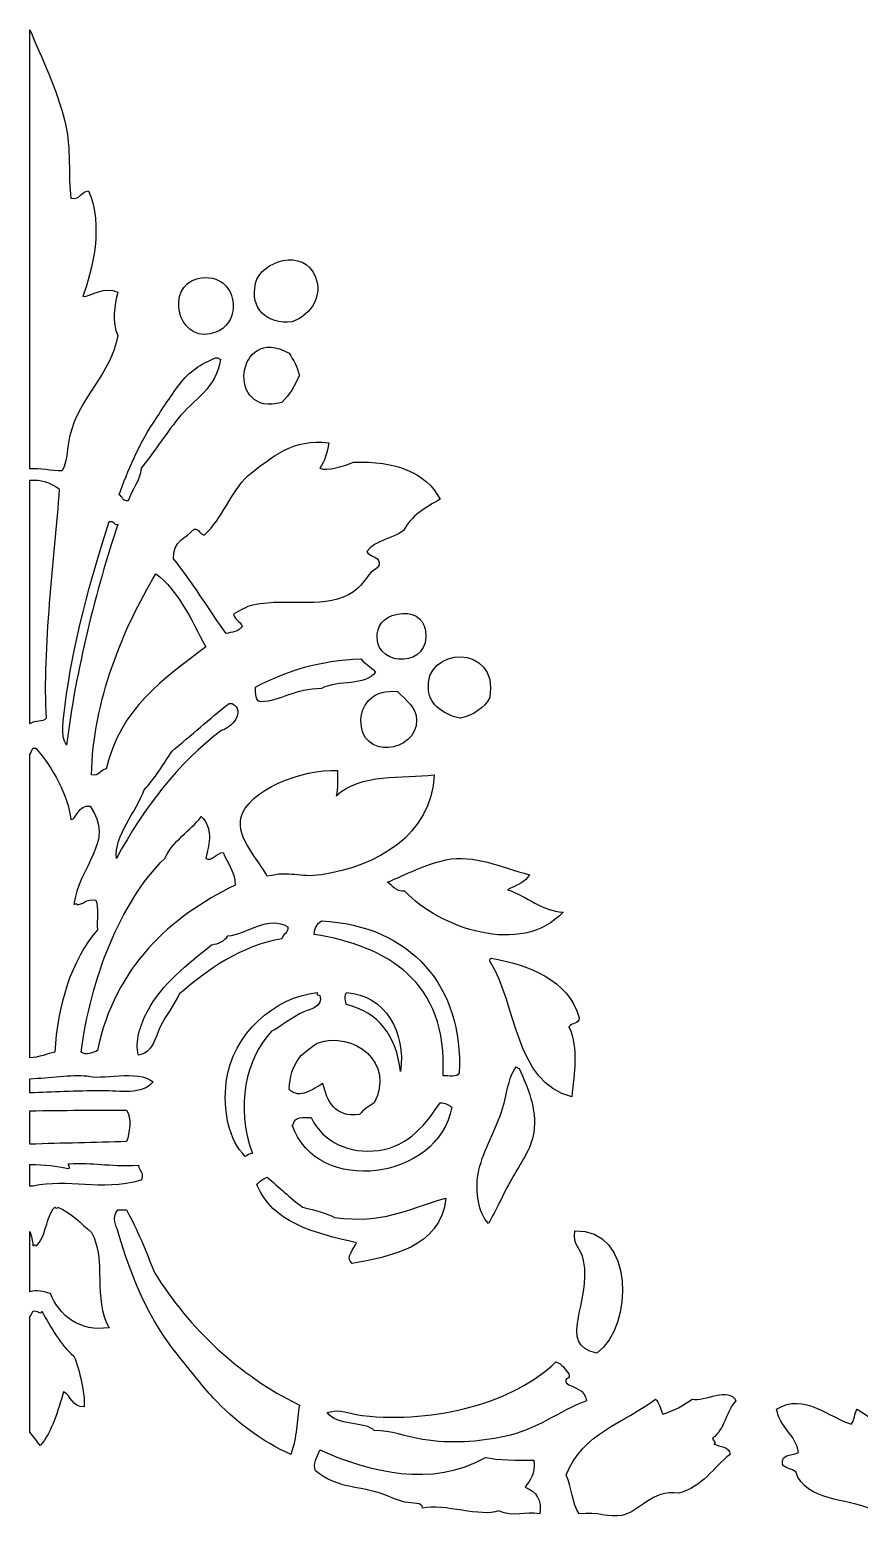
# Model space of a CAD drawing. Header units: centimetres. Extents: x -11.5 to 11.5, y -11.2 to 11.2.
# Drawn here: x -11.43 to -8.13, y -1.74 to 4.23 of the extents above; entities that cross this region are included whole.
import ezdxf

# ---------------------------------------------------------------- set-up
doc = ezdxf.new("R2010")
doc.units = ezdxf.units.CM
doc.header["$MEASUREMENT"] = 0
doc.layers.add('Layer 1', color=7, linetype='Continuous')

msp = doc.modelspace()

# ---------------------------------------------------------------- linework, layer by layer
at = {"layer": 'Layer 1'}
for points, knots in [([(-11.27244, 2.61111), (-11.23045, 2.77817), (-11.10927, 2.85455), (-11.07996, 3.01478), (-11.07996, 3.01478), (-11.10417, 3.065), (-11.09306, 3.13757), (-11.07996, 3.18692), (-11.07996, 3.18692), (-11.13505, 3.21232), (-11.18357, 3.17184), (-11.21995, 3.16914), (-11.21995, 3.16914), (-11.18063, 3.27656), (-11.13608, 3.45211), (-11.19667, 3.59062), (-11.19667, 3.59062), (-11.22802, 3.58887), (-11.2281, 3.55538), (-11.26668, 3.56093), (-11.26668, 3.56093), (-11.27912, 3.6479), (-11.2643, 3.75498), (-11.29004, 3.86369), (-11.29004, 3.86369), (-11.32063, 3.99302), (-11.38672, 4.12706), (-11.43003, 4.23173), (-11.43003, 4.23173), (-11.43003, 4.23173), (-11.43003, 2.48363), (-11.43003, 2.48363), (-11.43003, 2.48363), (-11.38717, 2.48493), (-11.3464, 2.47572), (-11.30173, 2.47461), (-11.30173, 2.47461), (-11.27644, 2.52501), (-11.28345, 2.56735), (-11.27244, 2.61111)], [0, 0, 0, 0, 0.0909091, 0.0909091, 0.0909091, 0.0909091, 0.1818182, 0.1818182, 0.1818182, 0.1818182, 0.2727273, 0.2727273, 0.2727273, 0.2727273, 0.3636364, 0.3636364, 0.3636364, 0.3636364, 0.4545455, 0.4545455, 0.4545455, 0.4545455, 0.5454545, 0.5454545, 0.5454545, 0.5454545, 0.6363636, 0.6363636, 0.6363636, 0.6363636, 0.7272727, 0.7272727, 0.7272727, 0.7272727, 0.8181818, 0.8181818, 0.8181818, 0.8181818, 1, 1, 1, 1]), ([(-10.29229, 3.24632), (-10.3374, 3.36776), (-10.51195, 3.31019), (-10.53153, 3.22256), (-10.53153, 3.22256), (-10.55452, 3.11884), (-10.48642, 3.05936), (-10.38564, 3.06823), (-10.38564, 3.06823), (-10.3015, 3.10178), (-10.26581, 3.1752), (-10.29229, 3.24632)], [0, 0, 0, 0, 0.25, 0.25, 0.25, 0.25, 0.5, 0.5, 0.5, 0.5, 1, 1, 1, 1]), ([(-10.71232, 3.02071), (-10.60262, 3.04122), (-10.59969, 3.17435), (-10.6598, 3.22253), (-10.6598, 3.22253), (-10.68041, 3.23907), (-10.71899, 3.25277), (-10.76484, 3.24034), (-10.76484, 3.24034), (-10.88784, 3.20703), (-10.8449, 2.99594), (-10.71232, 3.02071)], [0, 0, 0, 0, 0.25, 0.25, 0.25, 0.25, 0.5, 0.5, 0.5, 0.5, 1, 1, 1, 1]), ([(-10.42649, 2.74766), (-10.39601, 2.77605), (-10.37617, 2.81516), (-10.3564, 2.8545), (-10.3564, 2.8545), (-10.36428, 2.89003), (-10.38072, 2.91689), (-10.39725, 2.94356), (-10.39725, 2.94356), (-10.61156, 3.06529), (-10.65117, 2.68326), (-10.42649, 2.74766)], [0, 0, 0, 0, 0.25, 0.25, 0.25, 0.25, 0.5, 0.5, 0.5, 0.5, 1, 1, 1, 1]), ([(-11.07406, 2.37962), (-11.06078, 2.37346), (-11.06199, 2.35231), (-11.03911, 2.35589), (-11.03911, 2.35589), (-11.02257, 2.40042), (-10.99408, 2.43275), (-10.98662, 2.48646), (-10.98662, 2.48646), (-10.93656, 2.54829), (-10.89365, 2.61642), (-10.84073, 2.68233), (-10.84073, 2.68233), (-10.77932, 2.75887), (-10.68431, 2.807), (-10.6715, 2.91982), (-10.6715, 2.91982), (-10.67899, 2.92014), (-10.67957, 2.92741), (-10.68899, 2.92575), (-10.68899, 2.92575), (-10.75109, 2.90112), (-10.79353, 2.87318), (-10.83485, 2.81891), (-10.83485, 2.81891), (-10.87112, 2.77136), (-10.91007, 2.71056), (-10.93989, 2.66455), (-10.93989, 2.66455), (-10.99915, 2.57317), (-11.04053, 2.4785), (-11.07406, 2.37962)], [0, 0, 0, 0, 0.1111111, 0.1111111, 0.1111111, 0.1111111, 0.2222222, 0.2222222, 0.2222222, 0.2222222, 0.3333333, 0.3333333, 0.3333333, 0.3333333, 0.4444444, 0.4444444, 0.4444444, 0.4444444, 0.5555556, 0.5555556, 0.5555556, 0.5555556, 0.6666667, 0.6666667, 0.6666667, 0.6666667, 0.7777778, 0.7777778, 0.7777778, 0.7777778, 1, 1, 1, 1]), ([(-10.58402, 1.85723), (-10.59336, 1.87543), (-10.61498, 1.88112), (-10.61897, 1.9047), (-10.61897, 1.9047), (-10.59381, 1.91653), (-10.56912, 1.93531), (-10.54309, 1.94031), (-10.54309, 1.94031), (-10.38669, 1.97042), (-10.2503, 1.91949), (-10.14053, 1.99376), (-10.14053, 1.99376), (-10.11574, 2.01051), (-10.09457, 2.04273), (-10.07055, 2.07094), (-10.07055, 2.07094), (-10.05944, 2.08393), (-10.02954, 2.08922), (-10.04139, 2.11841), (-10.04139, 2.11841), (-10.05203, 2.13532), (-10.07983, 2.13471), (-10.08801, 2.15405), (-10.08801, 2.15405), (-10.05592, 2.19853), (-9.98562, 2.20419), (-9.94215, 2.23716), (-9.94215, 2.23716), (-9.91098, 2.29651), (-9.8541, 2.32966), (-9.79629, 2.36181), (-9.79629, 2.36181), (-9.8523, 2.471), (-9.97388, 2.51358), (-10.14054, 2.51021), (-10.14054, 2.51021), (-10.17311, 2.49587), (-10.25082, 2.47076), (-10.27474, 2.48648), (-10.27474, 2.48648), (-10.25622, 2.5131), (-10.24495, 2.54715), (-10.23979, 2.58739), (-10.23979, 2.58739), (-10.38092, 2.60504), (-10.46744, 2.52939), (-10.5607, 2.45682), (-10.5607, 2.45682), (-10.63182, 2.3907), (-10.66259, 2.28349), (-10.73572, 2.21936), (-10.73572, 2.21936), (-10.75395, 2.22259), (-10.75414, 2.24418), (-10.77655, 2.24309), (-10.77655, 2.24309), (-10.80629, 2.20607), (-10.86355, 2.197), (-10.85823, 2.12437), (-10.85823, 2.12437), (-10.78169, 2.03206), (-10.71988, 1.92482), (-10.64818, 1.82756), (-10.64818, 1.82756), (-10.62725, 1.83188), (-10.59839, 1.8326), (-10.58402, 1.85723)], [0, 0, 0, 0, 0.0555556, 0.0555556, 0.0555556, 0.0555556, 0.1111111, 0.1111111, 0.1111111, 0.1111111, 0.1666667, 0.1666667, 0.1666667, 0.1666667, 0.2222222, 0.2222222, 0.2222222, 0.2222222, 0.2777778, 0.2777778, 0.2777778, 0.2777778, 0.3333333, 0.3333333, 0.3333333, 0.3333333, 0.3888889, 0.3888889, 0.3888889, 0.3888889, 0.4444444, 0.4444444, 0.4444444, 0.4444444, 0.5, 0.5, 0.5, 0.5, 0.5555556, 0.5555556, 0.5555556, 0.5555556, 0.6111111, 0.6111111, 0.6111111, 0.6111111, 0.6666667, 0.6666667, 0.6666667, 0.6666667, 0.7222222, 0.7222222, 0.7222222, 0.7222222, 0.7777778, 0.7777778, 0.7777778, 0.7777778, 0.8333333, 0.8333333, 0.8333333, 0.8333333, 0.8888889, 0.8888889, 0.8888889, 0.8888889, 1, 1, 1, 1]), ([(-11.31327, 2.40336), (-11.34648, 2.42807), (-11.3891, 2.44135), (-11.43, 2.43821), (-11.43, 2.43821), (-11.43, 2.43821), (-11.43, 1.46782), (-11.43, 1.46782), (-11.43, 1.46782), (-11.40926, 1.48428), (-11.37952, 1.47121), (-11.36579, 1.48917), (-11.36579, 1.48917), (-11.38155, 1.76709), (-11.33361, 2.12967), (-11.31327, 2.40336)], [0, 0, 0, 0, 0.2, 0.2, 0.2, 0.2, 0.4, 0.4, 0.4, 0.4, 0.6, 0.6, 0.6, 0.6, 1, 1, 1, 1]), ([(-11.11501, 2.27276), (-11.18528, 2.05453), (-11.26135, 1.7769), (-11.29003, 1.54262), (-11.29003, 1.54262), (-11.29667, 1.48838), (-11.31083, 1.41924), (-11.28413, 1.38231), (-11.28413, 1.38231), (-11.24928, 1.6747), (-11.16496, 2.00892), (-11.07995, 2.26089), (-11.07995, 2.26089), (-11.09827, 2.25802), (-11.09316, 2.27911), (-11.11501, 2.27276)], [0, 0, 0, 0, 0.2, 0.2, 0.2, 0.2, 0.4, 0.4, 0.4, 0.4, 0.6, 0.6, 0.6, 0.6, 1, 1, 1, 1]), ([(-10.72991, 1.77412), (-10.78814, 1.88405), (-10.84045, 2.00055), (-10.92822, 2.06498), (-10.92822, 2.06498), (-11.05996, 1.84712), (-11.1796, 1.555), (-11.18502, 1.26361), (-11.18502, 1.26361), (-11.15168, 1.25742), (-11.15084, 1.28425), (-11.1266, 1.28734), (-11.1266, 1.28734), (-11.07149, 1.52809), (-10.89599, 1.64633), (-10.72991, 1.77412)], [0, 0, 0, 0, 0.2, 0.2, 0.2, 0.2, 0.4, 0.4, 0.4, 0.4, 0.6, 0.6, 0.6, 0.6, 1, 1, 1, 1]), ([(-9.8547, 1.83942), (-9.86288, 1.89157), (-9.90854, 1.91626), (-9.96551, 1.90469), (-9.96551, 1.90469), (-10.0265, 1.89233), (-10.04795, 1.8537), (-10.04719, 1.80973), (-10.04719, 1.80973), (-10.0452, 1.69279), (-9.83078, 1.6888), (-9.8547, 1.83942)], [0, 0, 0, 0, 0.25, 0.25, 0.25, 0.25, 0.5, 0.5, 0.5, 0.5, 1, 1, 1, 1]), ([(-9.843, 1.60196), (-9.83625, 1.54113), (-9.78101, 1.50306), (-9.7146, 1.48919), (-9.7146, 1.48919), (-9.66295, 1.50395), (-9.62067, 1.52822), (-9.59789, 1.57227), (-9.59789, 1.57227), (-9.56096, 1.79119), (-9.86211, 1.77455), (-9.843, 1.60196)], [0, 0, 0, 0, 0.25, 0.25, 0.25, 0.25, 0.5, 0.5, 0.5, 0.5, 1, 1, 1, 1]), ([(-10.05298, 1.67321), (-10.07682, 1.69877), (-10.08955, 1.69911), (-10.1114, 1.72666), (-10.1114, 1.72666), (-10.27912, 1.71941), (-10.40249, 1.68009), (-10.53153, 1.61387), (-10.53153, 1.61387), (-10.53055, 1.58707), (-10.53351, 1.55638), (-10.50817, 1.5545), (-10.50817, 1.5545), (-10.43647, 1.55783), (-10.37225, 1.60699), (-10.26893, 1.60795), (-10.26893, 1.60795), (-10.19921, 1.6445), (-10.09438, 1.61529), (-10.05298, 1.67321)], [0, 0, 0, 0, 0.1666667, 0.1666667, 0.1666667, 0.1666667, 0.3333333, 0.3333333, 0.3333333, 0.3333333, 0.5, 0.5, 0.5, 0.5, 0.6666667, 0.6666667, 0.6666667, 0.6666667, 1, 1, 1, 1]), ([(-9.88965, 1.48324), (-9.88991, 1.53195), (-9.92984, 1.55878), (-9.96553, 1.59601), (-9.96553, 1.59601), (-10.05803, 1.60498), (-10.10912, 1.55153), (-10.11139, 1.48324), (-10.11139, 1.48324), (-10.11679, 1.32243), (-9.88888, 1.34971), (-9.88965, 1.48324)], [0, 0, 0, 0, 0.25, 0.25, 0.25, 0.25, 0.5, 0.5, 0.5, 0.5, 1, 1, 1, 1]), ([(-10.63646, 1.54854), (-10.7147, 1.48769), (-10.78746, 1.42114), (-10.86408, 1.3586), (-10.86408, 1.3586), (-10.8994, 1.30558), (-10.93226, 1.24994), (-10.97489, 1.20424), (-10.97489, 1.20424), (-11.00643, 1.11436), (-11.0953, 1.02382), (-11.08572, 0.93122), (-11.08572, 0.93122), (-10.97602, 1.1322), (-10.8427, 1.30918), (-10.66567, 1.44171), (-10.66567, 1.44171), (-10.62741, 1.45023), (-10.56873, 1.51696), (-10.62484, 1.54855), (-10.62484, 1.54855), (-10.62876, 1.54854), (-10.63268, 1.54854), (-10.63646, 1.54854)], [0, 0, 0, 0, 0.1428571, 0.1428571, 0.1428571, 0.1428571, 0.2857143, 0.2857143, 0.2857143, 0.2857143, 0.4285714, 0.4285714, 0.4285714, 0.4285714, 0.5714286, 0.5714286, 0.5714286, 0.5714286, 0.7142857, 0.7142857, 0.7142857, 0.7142857, 1, 1, 1, 1]), ([(-11.16163, 0.64623), (-11.16475, 0.68459), (-11.15488, 0.73621), (-11.1675, 0.76495), (-11.1675, 0.76495), (-11.20833, 0.77331), (-11.21928, 0.74341), (-11.24328, 0.74714), (-11.24328, 0.74714), (-11.24452, 0.75434), (-11.24974, 0.75082), (-11.25495, 0.74714), (-11.25495, 0.74714), (-11.23825, 0.89637), (-11.08686, 0.99955), (-11.19076, 1.13891), (-11.19076, 1.13891), (-11.23796, 1.14722), (-11.24603, 1.08446), (-11.26664, 1.08552), (-11.26664, 1.08552), (-11.27889, 1.18588), (-11.33929, 1.29248), (-11.40666, 1.37045), (-11.40666, 1.37045), (-11.41055, 1.37045), (-11.41444, 1.37045), (-11.41833, 1.37045), (-11.41833, 1.37045), (-11.42188, 1.36214), (-11.42584, 1.35386), (-11.42995, 1.34561), (-11.42995, 1.34561), (-11.42995, 1.34561), (-11.42995, 0.13609), (-11.42995, 0.13609), (-11.42995, 0.13609), (-11.39545, 0.13802), (-11.35902, 0.15292), (-11.33078, 0.15945), (-11.33078, 0.15945), (-11.32192, 0.3431), (-11.26516, 0.52577), (-11.16163, 0.64623)], [0, 0, 0, 0, 0.0833333, 0.0833333, 0.0833333, 0.0833333, 0.1666667, 0.1666667, 0.1666667, 0.1666667, 0.25, 0.25, 0.25, 0.25, 0.3333333, 0.3333333, 0.3333333, 0.3333333, 0.4166667, 0.4166667, 0.4166667, 0.4166667, 0.5, 0.5, 0.5, 0.5, 0.5833333, 0.5833333, 0.5833333, 0.5833333, 0.6666667, 0.6666667, 0.6666667, 0.6666667, 0.75, 0.75, 0.75, 0.75, 0.8333333, 0.8333333, 0.8333333, 0.8333333, 1, 1, 1, 1]), ([(-10.26893, 0.86589), (-10.0507, 0.89849), (-9.82943, 1.02244), (-9.81967, 1.26361), (-9.81967, 1.26361), (-9.94672, 1.24916), (-10.1133, 1.27171), (-10.21054, 1.18053), (-10.21054, 1.18053), (-10.20292, 1.20836), (-10.20456, 1.24562), (-10.20475, 1.28142), (-10.20475, 1.28142), (-10.34424, 1.29023), (-10.56609, 1.20099), (-10.58982, 1.09145), (-10.58982, 1.09145), (-10.60691, 1.01276), (-10.5205, 0.9268), (-10.48478, 0.85994), (-10.48478, 0.85994), (-10.39154, 0.88266), (-10.35952, 0.85234), (-10.26893, 0.86589)], [0, 0, 0, 0, 0.1428571, 0.1428571, 0.1428571, 0.1428571, 0.2857143, 0.2857143, 0.2857143, 0.2857143, 0.4285714, 0.4285714, 0.4285714, 0.4285714, 0.5714286, 0.5714286, 0.5714286, 0.5714286, 0.7142857, 0.7142857, 0.7142857, 0.7142857, 1, 1, 1, 1]), ([(-10.61318, 0.82435), (-10.61318, 0.88367), (-10.64453, 0.91121), (-10.65983, 0.95492), (-10.65983, 0.95492), (-10.68756, 0.95349), (-10.70523, 0.91677), (-10.72992, 0.93121), (-10.72992, 0.93121), (-10.71293, 0.99855), (-10.70095, 1.04816), (-10.74738, 1.09739), (-10.74738, 1.09739), (-10.79289, 1.03878), (-10.86033, 1.00259), (-10.89324, 0.93121), (-10.89324, 0.93121), (-11.07427, 0.7528), (-11.18918, 0.44533), (-11.22585, 0.15947), (-11.22585, 0.15947), (-11.20693, 0.14457), (-11.17656, 0.15775), (-11.16164, 0.16542), (-11.16164, 0.16542), (-11.09096, 0.50061), (-10.87168, 0.69772), (-10.61318, 0.82435)], [0, 0, 0, 0, 0.125, 0.125, 0.125, 0.125, 0.25, 0.25, 0.25, 0.25, 0.375, 0.375, 0.375, 0.375, 0.5, 0.5, 0.5, 0.5, 0.625, 0.625, 0.625, 0.625, 0.75, 0.75, 0.75, 0.75, 1, 1, 1, 1]), ([(-9.30616, 0.71748), (-9.3886, 0.72005), (-9.45012, 0.78101), (-9.52791, 0.80651), (-9.52791, 0.80651), (-9.49582, 0.82339), (-9.45705, 0.83337), (-9.44033, 0.86591), (-9.44033, 0.86591), (-9.5541, 0.89594), (-9.65943, 0.94817), (-9.77291, 0.92528), (-9.77291, 0.92528), (-9.85475, 0.90877), (-9.93428, 0.8657), (-10.00633, 0.83625), (-10.00633, 0.83625), (-9.98506, 0.82231), (-9.97347, 0.79841), (-9.93635, 0.80058), (-9.93635, 0.80058), (-9.80313, 0.65541), (-9.47132, 0.53677), (-9.30616, 0.71748)], [0, 0, 0, 0, 0.1428571, 0.1428571, 0.1428571, 0.1428571, 0.2857143, 0.2857143, 0.2857143, 0.2857143, 0.4285714, 0.4285714, 0.4285714, 0.4285714, 0.5714286, 0.5714286, 0.5714286, 0.5714286, 0.7142857, 0.7142857, 0.7142857, 0.7142857, 1, 1, 1, 1]), ([(-10.83485, 0.39101), (-10.72335, 0.48748), (-10.58831, 0.58424), (-10.42649, 0.61064), (-10.42649, 0.61064), (-10.42374, 0.63167), (-10.4003, 0.63152), (-10.40313, 0.65811), (-10.40313, 0.65811), (-10.47766, 0.70677), (-10.56516, 0.62909), (-10.64237, 0.62252), (-10.64237, 0.62252), (-10.65488, 0.60164), (-10.67767, 0.59114), (-10.70656, 0.58691), (-10.70656, 0.58691), (-10.80231, 0.50814), (-10.90389, 0.43361), (-10.96326, 0.31973), (-10.96326, 0.31973), (-10.99033, 0.26779), (-11.01292, 0.20106), (-10.99832, 0.14762), (-10.99832, 0.14762), (-10.94038, 0.15336), (-10.93172, 0.218), (-10.91074, 0.26036), (-10.91074, 0.26036), (-10.88784, 0.30667), (-10.85585, 0.34786), (-10.83485, 0.39101)], [0, 0, 0, 0, 0.1111111, 0.1111111, 0.1111111, 0.1111111, 0.2222222, 0.2222222, 0.2222222, 0.2222222, 0.3333333, 0.3333333, 0.3333333, 0.3333333, 0.4444444, 0.4444444, 0.4444444, 0.4444444, 0.5555556, 0.5555556, 0.5555556, 0.5555556, 0.6666667, 0.6666667, 0.6666667, 0.6666667, 0.7777778, 0.7777778, 0.7777778, 0.7777778, 1, 1, 1, 1]), ([(-9.72039, 0.07637), (-9.70121, 0.4166), (-9.91253, 0.66554), (-10.26892, 0.68187), (-10.26892, 0.68187), (-10.28601, 0.67158), (-10.29599, 0.65398), (-10.29808, 0.62845), (-10.29808, 0.62845), (-10.00987, 0.58138), (-9.76455, 0.44449), (-9.78458, 0.06449), (-9.78458, 0.06449), (-9.76143, 0.06661), (-9.72677, 0.05711), (-9.72039, 0.07637)], [0, 0, 0, 0, 0.2, 0.2, 0.2, 0.2, 0.4, 0.4, 0.4, 0.4, 0.6, 0.6, 0.6, 0.6, 1, 1, 1, 1]), ([(-9.27121, -0.01859), (-9.26245, 0.08095), (-9.24319, 0.16717), (-9.2828, 0.26036), (-9.2828, 0.26036), (-9.27444, 0.27751), (-9.24139, 0.26965), (-9.24197, 0.29603), (-9.24197, 0.29603), (-9.28327, 0.44806), (-9.44644, 0.50743), (-9.59212, 0.53349), (-9.59212, 0.53349), (-9.59667, 0.53219), (-9.59887, 0.52852), (-9.59791, 0.52161), (-9.59791, 0.52161), (-9.48706, 0.34352), (-9.50026, 0.03925), (-9.27121, -0.01859)], [0, 0, 0, 0, 0.1666667, 0.1666667, 0.1666667, 0.1666667, 0.3333333, 0.3333333, 0.3333333, 0.3333333, 0.5, 0.5, 0.5, 0.5, 0.6666667, 0.6666667, 0.6666667, 0.6666667, 1, 1, 1, 1]), ([(-10.33894, 0.31974), (-10.30571, 0.33379), (-10.26372, 0.34011), (-10.27473, 0.38507), (-10.27473, 0.38507), (-10.28187, 0.38573), (-10.28859, 0.38687), (-10.28642, 0.39695), (-10.28642, 0.39695), (-10.45459, 0.37824), (-10.62353, 0.2332), (-10.64813, 0.04077), (-10.64813, 0.04077), (-10.66266, -0.07231), (-10.63673, -0.19304), (-10.57235, -0.25604), (-10.57235, -0.25604), (-10.56124, -0.25353), (-10.55764, -0.24331), (-10.54311, -0.24416), (-10.54311, -0.24416), (-10.61349, -0.06072), (-10.56885, 0.13748), (-10.46733, 0.24257), (-10.46733, 0.24257), (-10.43173, 0.25976), (-10.38622, 0.29979), (-10.33894, 0.31974)], [0, 0, 0, 0, 0.125, 0.125, 0.125, 0.125, 0.25, 0.25, 0.25, 0.25, 0.375, 0.375, 0.375, 0.375, 0.5, 0.5, 0.5, 0.5, 0.625, 0.625, 0.625, 0.625, 0.75, 0.75, 0.75, 0.75, 1, 1, 1, 1]), ([(-9.95384, 0.08233), (-9.9323, 0.23822), (-10.01226, 0.38462), (-10.16971, 0.39697), (-10.16971, 0.39697), (-10.17495, 0.38321), (-10.17643, 0.37168), (-10.16971, 0.34948), (-10.16971, 0.34948), (-10.04263, 0.31653), (-9.97056, 0.22763), (-9.95384, 0.08233)], [0, 0, 0, 0, 0.25, 0.25, 0.25, 0.25, 0.5, 0.5, 0.5, 0.5, 1, 1, 1, 1]), ([(-10.28642, 0.19509), (-10.34926, 0.15331), (-10.39183, 0.11741), (-10.39723, 0.01105), (-10.39723, 0.01105), (-10.35601, -0.03144), (-10.30217, 0.01155), (-10.26303, 0.03484), (-10.26303, 0.03484), (-10.24528, -0.03813), (-10.21763, -0.10097), (-10.11717, -0.08986), (-10.11717, -0.08986), (-10.10227, -0.06946), (-10.07968, -0.05684), (-10.05886, -0.04239), (-10.05886, -0.04239), (-9.97463, 0.1136), (-10.13905, 0.24745), (-10.28642, 0.19509)], [0, 0, 0, 0, 0.1666667, 0.1666667, 0.1666667, 0.1666667, 0.3333333, 0.3333333, 0.3333333, 0.3333333, 0.5, 0.5, 0.5, 0.5, 0.6666667, 0.6666667, 0.6666667, 0.6666667, 1, 1, 1, 1]), ([(-10.93989, 0.04076), (-11.00019, 0.09185), (-11.15243, 0.04671), (-11.20246, 0.06447), (-11.20246, 0.06447), (-11.26535, 0.07003), (-11.35319, 0.05719), (-11.43, 0.05299), (-11.43, 0.05299), (-11.43, 0.05299), (-11.43, -0.00326), (-11.43, -0.00326), (-11.43, -0.00326), (-11.34131, 0.00058), (-11.24926, 0.00476), (-11.14414, 0.00507), (-11.14414, 0.00507), (-11.06969, 0.00538), (-10.98328, -0.01324), (-10.93989, 0.04076)], [0, 0, 0, 0, 0.1666667, 0.1666667, 0.1666667, 0.1666667, 0.3333333, 0.3333333, 0.3333333, 0.3333333, 0.5, 0.5, 0.5, 0.5, 0.6666667, 0.6666667, 0.6666667, 0.6666667, 1, 1, 1, 1]), ([(-9.51045, -0.34508), (-9.47664, -0.28592), (-9.432, -0.22504), (-9.4229, -0.16106), (-9.4229, -0.16106), (-9.40904, -0.06385), (-9.44751, 0.01626), (-9.48119, 0.09418), (-9.48119, 0.09418), (-9.48709, 0.09413), (-9.48823, 0.09897), (-9.49286, 0.10013), (-9.49286, 0.10013), (-9.52723, 0.05938), (-9.52678, -0.00904), (-9.55128, -0.07796), (-9.55128, -0.07796), (-9.58271, -0.16654), (-9.62944, -0.24145), (-9.64463, -0.3273), (-9.64463, -0.3273), (-9.65688, -0.39673), (-9.6436, -0.48145), (-9.60378, -0.52317), (-9.60378, -0.52317), (-9.57321, -0.47285), (-9.54643, -0.40829), (-9.51045, -0.34508)], [0, 0, 0, 0, 0.125, 0.125, 0.125, 0.125, 0.25, 0.25, 0.25, 0.25, 0.375, 0.375, 0.375, 0.375, 0.5, 0.5, 0.5, 0.5, 0.625, 0.625, 0.625, 0.625, 0.75, 0.75, 0.75, 0.75, 1, 1, 1, 1]), ([(-9.74966, -0.06013), (-9.76247, -0.05145), (-9.77461, -0.04211), (-9.79628, -0.04238), (-9.79628, -0.04238), (-9.84756, -0.12038), (-9.91955, -0.21669), (-10.04139, -0.23232), (-10.04139, -0.23232), (-10.15707, -0.24716), (-10.26229, -0.20025), (-10.30976, -0.10167), (-10.30976, -0.10167), (-10.34148, -0.10106), (-10.37569, -0.09799), (-10.37977, -0.12546), (-10.37977, -0.12546), (-10.38014, -0.12908), (-10.38062, -0.13247), (-10.38564, -0.13139), (-10.38564, -0.13139), (-10.28774, -0.41723), (-9.80141, -0.35223), (-9.74966, -0.06013)], [0, 0, 0, 0, 0.1428571, 0.1428571, 0.1428571, 0.1428571, 0.2857143, 0.2857143, 0.2857143, 0.2857143, 0.4285714, 0.4285714, 0.4285714, 0.4285714, 0.5714286, 0.5714286, 0.5714286, 0.5714286, 0.7142857, 0.7142857, 0.7142857, 0.7142857, 1, 1, 1, 1]), ([(-11.04493, -0.07201), (-11.16487, -0.07227), (-11.29726, -0.07201), (-11.43, -0.07452), (-11.43, -0.07452), (-11.43, -0.07452), (-11.43, -0.2079), (-11.43, -0.2079), (-11.43, -0.2079), (-11.30244, -0.20285), (-11.17134, -0.20174), (-11.04493, -0.19666), (-11.04493, -0.19666), (-11.03368, -0.16704), (-11.02334, -0.09889), (-11.04493, -0.07201)], [0, 0, 0, 0, 0.2, 0.2, 0.2, 0.2, 0.4, 0.4, 0.4, 0.4, 0.6, 0.6, 0.6, 0.6, 1, 1, 1, 1]), ([(-10.98661, -0.35101), (-10.97415, -0.32069), (-10.99381, -0.31855), (-10.99828, -0.29169), (-10.99828, -0.29169), (-11.12449, -0.29637), (-11.17642, -0.27952), (-11.27244, -0.28574), (-11.27244, -0.28574), (-11.2881, -0.28397), (-11.25696, -0.30873), (-11.28411, -0.30352), (-11.28411, -0.30352), (-11.31991, -0.29431), (-11.37195, -0.28976), (-11.42997, -0.28807), (-11.42997, -0.28807), (-11.42997, -0.28807), (-11.42997, -0.3748), (-11.42997, -0.3748), (-11.42997, -0.3748), (-11.42619, -0.3748), (-11.42201, -0.37477), (-11.41835, -0.37477), (-11.41835, -0.37477), (-11.27749, -0.34363), (-11.15092, -0.39694), (-10.98661, -0.35101)], [0, 0, 0, 0, 0.125, 0.125, 0.125, 0.125, 0.25, 0.25, 0.25, 0.25, 0.375, 0.375, 0.375, 0.375, 0.5, 0.5, 0.5, 0.5, 0.625, 0.625, 0.625, 0.625, 0.75, 0.75, 0.75, 0.75, 1, 1, 1, 1]), ([(-10.12886, -0.60033), (-10.13674, -0.62197), (-10.17797, -0.65968), (-10.14643, -0.68349), (-10.14643, -0.68349), (-9.99869, -0.65402), (-9.79496, -0.62324), (-9.77294, -0.42229), (-9.77294, -0.42229), (-9.93619, -0.46915), (-10.02231, -0.5255), (-10.21643, -0.49942), (-10.21643, -0.49942), (-10.24112, -0.48378), (-10.2903, -0.47235), (-10.34473, -0.45791), (-10.34473, -0.45791), (-10.39402, -0.42089), (-10.43826, -0.37888), (-10.4848, -0.33922), (-10.4848, -0.33922), (-10.50126, -0.34618), (-10.51597, -0.35502), (-10.52565, -0.36888), (-10.52565, -0.36888), (-10.46591, -0.51979), (-10.29896, -0.56164), (-10.12886, -0.60033)], [0, 0, 0, 0, 0.125, 0.125, 0.125, 0.125, 0.25, 0.25, 0.25, 0.25, 0.375, 0.375, 0.375, 0.375, 0.5, 0.5, 0.5, 0.5, 0.625, 0.625, 0.625, 0.625, 0.75, 0.75, 0.75, 0.75, 1, 1, 1, 1]), ([(-11.34835, -0.80218), (-11.31464, -0.8887), (-11.2322, -0.95688), (-11.11501, -0.93871), (-11.11501, -0.93871), (-11.18147, -0.82319), (-11.12353, -0.67026), (-11.18499, -0.55879), (-11.18499, -0.55879), (-11.22743, -0.52286), (-11.26476, -0.48169), (-11.31916, -0.4579), (-11.31916, -0.4579), (-11.3204, -0.4651), (-11.32562, -0.46158), (-11.33083, -0.4579), (-11.33083, -0.4579), (-11.36827, -0.49695), (-11.36398, -0.57847), (-11.40669, -0.61223), (-11.40669, -0.61223), (-11.40791, -0.60503), (-11.4132, -0.60855), (-11.41836, -0.61223), (-11.41836, -0.61223), (-11.42034, -0.59143), (-11.42484, -0.57312), (-11.42998, -0.55553), (-11.42998, -0.55553), (-11.42998, -0.55553), (-11.42998, -0.7954), (-11.42998, -0.7954), (-11.42998, -0.7954), (-11.40357, -0.78818), (-11.37536, -0.79374), (-11.34835, -0.80218)], [0, 0, 0, 0, 0.1, 0.1, 0.1, 0.1, 0.2, 0.2, 0.2, 0.2, 0.3, 0.3, 0.3, 0.3, 0.4, 0.4, 0.4, 0.4, 0.5, 0.5, 0.5, 0.5, 0.6, 0.6, 0.6, 0.6, 0.7, 0.7, 0.7, 0.7, 0.8, 0.8, 0.8, 0.8, 1, 1, 1, 1]), ([(-10.9224, -0.9328), (-10.88708, -0.99016), (-10.85535, -1.02948), (-10.82326, -1.06933), (-10.82326, -1.06933), (-10.78024, -1.12259), (-10.74177, -1.17321), (-10.70065, -1.21773), (-10.70065, -1.21773), (-10.61746, -1.30795), (-10.50208, -1.39455), (-10.39143, -1.44326), (-10.39143, -1.44326), (-10.36513, -1.37373), (-10.36778, -1.31041), (-10.3564, -1.24736), (-10.3564, -1.24736), (-10.60228, -1.12549), (-10.79135, -0.94589), (-10.93409, -0.71907), (-10.93409, -0.71907), (-10.96798, -0.6329), (-11.00264, -0.54749), (-11.04492, -0.46973), (-11.04492, -0.46973), (-11.05659, -0.46973), (-11.06826, -0.46973), (-11.07995, -0.46973), (-11.07995, -0.46973), (-11.1071, -0.50148), (-11.08527, -0.53387), (-11.07995, -0.55284), (-11.07995, -0.55284), (-11.04376, -0.68232), (-10.9868, -0.82816), (-10.9224, -0.9328)], [0, 0, 0, 0, 0.1, 0.1, 0.1, 0.1, 0.2, 0.2, 0.2, 0.2, 0.3, 0.3, 0.3, 0.3, 0.4, 0.4, 0.4, 0.4, 0.5, 0.5, 0.5, 0.5, 0.6, 0.6, 0.6, 0.6, 0.7, 0.7, 0.7, 0.7, 0.8, 0.8, 0.8, 0.8, 1, 1, 1, 1]), ([(-9.17197, -1.03961), (-9.022, -0.9319), (-9.02412, -0.54129), (-9.25952, -0.55286), (-9.25952, -0.55286), (-9.2677, -0.61308), (-9.23539, -0.61911), (-9.22449, -0.67158), (-9.22449, -0.67158), (-9.18964, -0.83874), (-9.33646, -1.00561), (-9.17197, -1.03961)], [0, 0, 0, 0, 0.25, 0.25, 0.25, 0.25, 0.5, 0.5, 0.5, 0.5, 1, 1, 1, 1]), ([(-11.29583, -1.19397), (-11.2644, -1.20942), (-11.26374, -1.25631), (-11.21415, -1.25334), (-11.21415, -1.25334), (-11.21103, -1.19791), (-11.23116, -1.11115), (-11.25498, -1.05149), (-11.25498, -1.05149), (-11.3115, -1.00606), (-11.34444, -0.93671), (-11.38338, -0.87345), (-11.38338, -0.87345), (-11.3887, -0.88959), (-11.40161, -0.86517), (-11.41838, -0.87345), (-11.41838, -0.87345), (-11.42195, -0.88086), (-11.42587, -0.88827), (-11.43, -0.89562), (-11.43, -0.89562), (-11.43, -0.89562), (-11.43, -1.35443), (-11.43, -1.35443), (-11.43, -1.35443), (-11.41669, -1.3725), (-11.40262, -1.38978), (-11.38917, -1.40769), (-11.38917, -1.40769), (-11.34129, -1.35354), (-11.32012, -1.27216), (-11.29583, -1.19397)], [0, 0, 0, 0, 0.1111111, 0.1111111, 0.1111111, 0.1111111, 0.2222222, 0.2222222, 0.2222222, 0.2222222, 0.3333333, 0.3333333, 0.3333333, 0.3333333, 0.4444444, 0.4444444, 0.4444444, 0.4444444, 0.5555556, 0.5555556, 0.5555556, 0.5555556, 0.6666667, 0.6666667, 0.6666667, 0.6666667, 0.7777778, 0.7777778, 0.7777778, 0.7777778, 1, 1, 1, 1]), ([(-9.29447, -1.15836), (-9.30206, -1.13486), (-9.27529, -1.14622), (-9.2828, -1.12275), (-9.2828, -1.12275), (-9.29894, -1.10545), (-9.30902, -1.08203), (-9.33532, -1.07526), (-9.33532, -1.07526), (-9.49989, -1.23642), (-9.81242, -1.31984), (-10.1055, -1.28894), (-10.1055, -1.28894), (-10.1541, -1.28381), (-10.19892, -1.25825), (-10.24557, -1.27709), (-10.24557, -1.27709), (-10.21242, -1.32916), (-10.08962, -1.31257), (-10.05885, -1.34832), (-10.05885, -1.34832), (-9.99104, -1.34689), (-9.93331, -1.37322), (-9.86626, -1.38393), (-9.86626, -1.38393), (-9.74841, -1.40269), (-9.64795, -1.39335), (-9.53958, -1.37208), (-9.53958, -1.37208), (-9.40909, -1.34639), (-9.32106, -1.26918), (-9.21279, -1.22958), (-9.21279, -1.22958), (-9.21718, -1.18262), (-9.26513, -1.1799), (-9.29447, -1.15836)], [0, 0, 0, 0, 0.1, 0.1, 0.1, 0.1, 0.2, 0.2, 0.2, 0.2, 0.3, 0.3, 0.3, 0.3, 0.4, 0.4, 0.4, 0.4, 0.5, 0.5, 0.5, 0.5, 0.6, 0.6, 0.6, 0.6, 0.7, 0.7, 0.7, 0.7, 0.8, 0.8, 0.8, 0.8, 1, 1, 1, 1]), ([(-9.07283, -1.68665), (-8.99959, -1.67202), (-8.95554, -1.58362), (-8.84518, -1.59762), (-8.84518, -1.59762), (-8.75022, -1.57354), (-8.70842, -1.49541), (-8.641, -1.44329), (-8.641, -1.44329), (-8.64423, -1.41096), (-8.68249, -1.41429), (-8.70519, -1.40178), (-8.70519, -1.40178), (-8.69141, -1.40011), (-8.71183, -1.3859), (-8.71096, -1.37799), (-8.71096, -1.37799), (-8.66246, -1.34627), (-8.65675, -1.27094), (-8.61761, -1.22961), (-8.61761, -1.22961), (-8.64706, -1.17169), (-8.74278, -1.23395), (-8.79263, -1.22368), (-8.79263, -1.22368), (-8.82729, -1.24784), (-8.86383, -1.26993), (-8.90934, -1.28303), (-8.90934, -1.28303), (-8.9191, -1.26327), (-8.92207, -1.23665), (-8.9385, -1.22368), (-8.9385, -1.22368), (-9.06254, -1.31726), (-9.22732, -1.35645), (-9.29444, -1.52639), (-9.29444, -1.52639), (-9.2706, -1.57142), (-9.2706, -1.64061), (-9.24195, -1.68072), (-9.24195, -1.68072), (-9.16921, -1.67046), (-9.1227, -1.69668), (-9.07283, -1.68665)], [0, 0, 0, 0, 0.0833333, 0.0833333, 0.0833333, 0.0833333, 0.1666667, 0.1666667, 0.1666667, 0.1666667, 0.25, 0.25, 0.25, 0.25, 0.3333333, 0.3333333, 0.3333333, 0.3333333, 0.4166667, 0.4166667, 0.4166667, 0.4166667, 0.5, 0.5, 0.5, 0.5, 0.5833333, 0.5833333, 0.5833333, 0.5833333, 0.6666667, 0.6666667, 0.6666667, 0.6666667, 0.75, 0.75, 0.75, 0.75, 0.8333333, 0.8333333, 0.8333333, 0.8333333, 1, 1, 1, 1]), ([(-8.43224, -1.48287), (-8.42234, -1.50044), (-8.39435, -1.49972), (-8.37972, -1.51253), (-8.37972, -1.51253), (-8.33818, -1.63262), (-8.17361, -1.61813), (-8.0822, -1.66091), (-8.0822, -1.66091), (-8.05841, -1.67208), (-8.03997, -1.69438), (-8.01799, -1.70838), (-8.01799, -1.70838), (-7.97341, -1.73685), (-7.8766, -1.70139), (-7.81961, -1.70838), (-7.81961, -1.70838), (-7.79188, -1.66086), (-7.79918, -1.60734), (-7.77878, -1.56), (-7.77878, -1.56), (-7.83911, -1.40567), (-8.02124, -1.34373), (-8.13472, -1.26316), (-8.13472, -1.26316), (-8.14697, -1.2784), (-8.14385, -1.30933), (-8.15806, -1.32253), (-8.15806, -1.32253), (-8.2399, -1.30091), (-8.34816, -1.19397), (-8.45564, -1.26316), (-8.45564, -1.26316), (-8.44315, -1.33759), (-8.38108, -1.36143), (-8.36806, -1.43538), (-8.36806, -1.43538), (-8.39163, -1.44898), (-8.43822, -1.43916), (-8.43224, -1.48287)], [0, 0, 0, 0, 0.0909091, 0.0909091, 0.0909091, 0.0909091, 0.1818182, 0.1818182, 0.1818182, 0.1818182, 0.2727273, 0.2727273, 0.2727273, 0.2727273, 0.3636364, 0.3636364, 0.3636364, 0.3636364, 0.4545455, 0.4545455, 0.4545455, 0.4545455, 0.5454545, 0.5454545, 0.5454545, 0.5454545, 0.6363636, 0.6363636, 0.6363636, 0.6363636, 0.7272727, 0.7272727, 0.7272727, 0.7272727, 0.8181818, 0.8181818, 0.8181818, 0.8181818, 1, 1, 1, 1]), ([(-10.03551, -1.59762), (-10.00492, -1.60707), (-9.97122, -1.62659), (-9.93637, -1.63323), (-9.93637, -1.63323), (-9.90578, -1.63916), (-9.86551, -1.63334), (-9.86628, -1.65702), (-9.86628, -1.65702), (-9.78063, -1.6389), (-9.63162, -1.69493), (-9.56296, -1.66887), (-9.56296, -1.66887), (-9.50134, -1.69565), (-9.45908, -1.66808), (-9.39953, -1.6807), (-9.39953, -1.6807), (-9.38985, -1.62511), (-9.4113, -1.59225), (-9.45792, -1.57391), (-9.45792, -1.57391), (-9.43741, -1.54716), (-9.41596, -1.52155), (-9.42289, -1.46704), (-9.42289, -1.46704), (-9.48393, -1.46688), (-9.57016, -1.46688), (-9.61545, -1.45519), (-9.61545, -1.45519), (-9.82431, -1.57822), (-10.08583, -1.51237), (-10.27471, -1.4255), (-10.27471, -1.4255), (-10.28791, -1.45545), (-10.30339, -1.48133), (-10.2923, -1.50863), (-10.2923, -1.50863), (-10.20741, -1.57881), (-10.13076, -1.56833), (-10.03551, -1.59762)], [0, 0, 0, 0, 0.0909091, 0.0909091, 0.0909091, 0.0909091, 0.1818182, 0.1818182, 0.1818182, 0.1818182, 0.2727273, 0.2727273, 0.2727273, 0.2727273, 0.3636364, 0.3636364, 0.3636364, 0.3636364, 0.4545455, 0.4545455, 0.4545455, 0.4545455, 0.5454545, 0.5454545, 0.5454545, 0.5454545, 0.6363636, 0.6363636, 0.6363636, 0.6363636, 0.7272727, 0.7272727, 0.7272727, 0.7272727, 0.8181818, 0.8181818, 0.8181818, 0.8181818, 1, 1, 1, 1])]:
    msp.add_open_spline(points, degree=3, knots=knots, dxfattribs=at)

doc.saveas('drawing.dxf')
